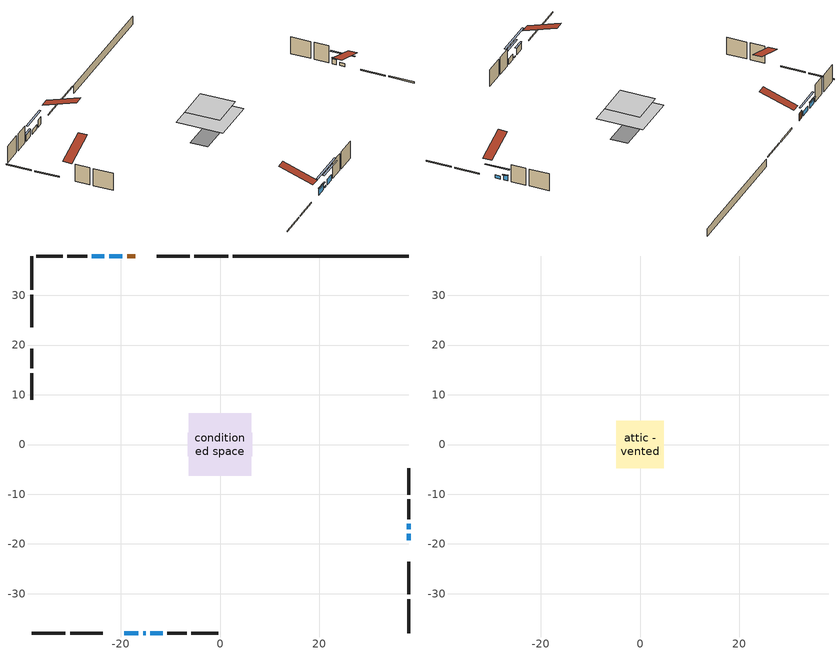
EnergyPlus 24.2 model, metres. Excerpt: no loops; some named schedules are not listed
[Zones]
conditioned space
 floor outside (Floor1 construction): -2.46,-2.46 -2.46,2.46 2.46,2.46 2.46,-2.46 z0.31
 floor adiabatic (AdiabaticFloorConstruction): -6.27,-6.27 -6.27,6.27 6.27,6.27 6.27,-6.27 z2.75
 floor foundation (Slab1 construction): -6.51,-2.33 -6.51,2.33 6.51,2.33 6.51,-2.33 z-1.98
 wall outside (RimJoist1 construction): 1.63,37.92 -5.19,37.92 / -37.92,-37.92 -31.1,-37.92 / -37.92,37.92 -37.92,31.1 / 37.92,-37.92 37.92,-31.1 z0.31:0.61
 wall outside (RimJoist2 construction): -6.12,37.92 -12.75,37.92 / -30.17,-37.92 -23.54,-37.92 / -37.92,30.17 -37.92,23.54 / 37.92,-30.17 37.92,-23.54 z0.31:0.61
 wall outside (AdiabaticWallConstruction 1): -17.03,37.92 -18.7,37.92 z0.31:2.34
 wall outside (AdiabaticWallConstruction): 37.92,-19.25 37.92,-17.95 z0.31:1.16; -19.25,-37.92 -16.41,-37.92 z0.31:2.16; -15.48,-37.92 -14.92,-37.92 z0.31:0.67; -19.62,37.92 -22.31,37.92 z0.31:1.48; -14,-37.92 -11.56,-37.92 z0.31:1.89; 37.92,-17.02 37.92,-15.94 z0.31:1.72; -23.24,37.92 -25.81,37.92 z0.31:1.98
 wall outside (Wall1 construction): -26.74,37.92 -30.7,37.92 / -10.63,-37.92 -6.67,-37.92 / -37.92,19.25 -37.92,15.29 / 37.92,-15.01 37.92,-11.05 z0.31:5.19
 wall outside (Wall2 construction): -31.63,37.92 -36.99,37.92 / -5.74,-37.92 -0.38,-37.92 / -37.92,14.36 -37.92,9 / 37.92,-10.12 37.92,-4.76 z0.31:5.19
 wall foundation (FoundationWall1 construction): 2.56,37.92,-1.98 2.56,37.92,0.31 34.38,37.92,0.31 34.38,37.92,0.25 37.92,37.92,0.25 37.92,37.92,-1.98
 window (WindowConstruction): 37.92,-19.25 37.92,-17.95 z0.31:1.16
 window (WindowConstruction 5): -19.25,-37.92 -16.41,-37.92 z0.31:2.16
 window (WindowConstruction 6): -15.48,-37.92 -14.92,-37.92 z0.31:0.67
 window (WindowConstruction 1): -19.62,37.92 -22.31,37.92 z0.31:1.48
 window (WindowConstruction 2): -13.99,-37.92 -11.56,-37.92 z0.31:1.89
 window (WindowConstruction 3): 37.92,-17.02 37.92,-15.94 z0.31:1.72
 window (WindowConstruction 4): -23.24,37.92 -25.81,37.92 z0.31:1.98
 door (Door): -17.03,37.92 -18.7,37.92 z0.31:2.34
 ceiling adiabatic (AdiabaticFloorConstruction): 6.27,-6.27 6.27,6.27 -6.27,6.27 -6.27,-6.27 z2.75
attic - vented
 floor to conditioned space (Floor2 construction Reversed): -4.73,-4.73 -4.73,4.73 4.73,4.73 4.73,-4.73 z5.19
 roof outside (Roof1 construction): -16.1,37.92,5.19 -16.1,28.71,8.26 -13.68,28.71,8.26 -13.68,37.92,5.19; -20.18,-37.92,5.19 -20.18,-28.71,8.26 -22.61,-28.71,8.26 -22.61,-37.92,5.19; -37.92,20.18,5.19 -28.71,20.18,8.26 -28.71,22.61,8.26 -37.92,22.61,5.19; 37.92,-20.18,5.19 28.71,-20.18,8.26 28.71,-22.61,8.26 37.92,-22.61,5.19
shading: 37.92,-15.31 37.92,-21.89 38.33,-21.89 38.33,-15.31 z3.8; -16.2,-37.92 -19.45,-37.92 -19.45,-38.33 -16.2,-38.33 z2.36; -9.84,-37.92 -20.56,-37.92 -20.56,-38.33 -9.84,-38.33 z5.75; -24.95,37.92 -16.98,37.92 -16.98,38.33 -24.95,38.33 z4.12; -8.92,-37.92 -16.63,-37.92 -16.63,-38.33 -8.92,-38.33 z4.53; 37.92,-15.74 37.92,-17.22 38.33,-17.22 38.33,-15.74 z1.92; -26.01,37.92 -23.04,37.92 -23.04,38.33 -26.01,38.33 z2.18
[Building]
Building 1: Terrain=Suburbs
[Site:Location]
Toronto City Centre_ON: Latitude {deg}=43.63; Longitude {deg}=-79.39; Time Zone {hr}=-5; Elevation {m}=77; Keep Site Location Information=Yes
[Site:GroundTemperature:Shallow]
5.01852, 3.26908, 3.12898, 3.95918, 7.29196, 10.6092, 13.4851, 15.3069, 15.4617, 13.9799, 11.1774, 7.9619
[Site:WaterMainsTemperature]
Calculation Method=Schedule; Temperature Schedule=mains temperature schedule
[Material] Roughness=Rough; Thermal Absorptance=0.9
Name | Thickness {m} | Conductivity {W/m-K} | Density {kg/m3} | Specific Heat {J/kg-K} | Solar Absorptance | Visible Absorptance
asphalt or fiberglass shingles | 0.00635 | 0.162714 | 1121.4 | 1465.45 | 0.84 | 0.84
ceiling loosefill ins | 0.169333 | 0.0480833 | 16.02 | 1046.75 | 0.7 | 0.7
ceiling stud and cavity | 0.1397 | 0.10237 | 65.682 | 1177.47 | 0.7 | 0.7
concrete 4.0 in. | 0.1016 | 1.803125 | 2242.8 | 837.4 | 0.7 | 0.7
concrete 8.0 in. | 0.2032 | 1.803125 | 2242.8 | 837.4 | 0.7 | 0.7
door material | 0.04445 | 0.053851 | 512.64 | 1214.23 | 0.7 | 0.7
exterior vertical ins | 0.0392557 | 0.029427 | 32.04 | 1214.23 | 0.7 | 0.7
floor covering | 0.0127 | 0.0433444 | 54.468 | 1339.84 | 0.6 | 0.6
floor rigid ins; rim joist rigid ins | 0.051816 | 0.029427 | 32.04 | 1214.23 | 0.7 | 0.7
floor rigid ins 1; wall rigid ins | 0.512978 | 0.029427 | 32.04 | 1214.23 | 0.7 | 0.7
floor stud and cavity | 0.1397 | 0.0783041 | 92.3553 | 1139.71 | 0.7 | 0.7
floor stud and cavity 1 | 0.1397 | 1.75129 | 37.0049 | 1207.88 | 0.7 | 0.7
furniture material conditioned space 1 | 0.1524 | 0.115458 | 640.8 | 1214.23 | 0.6 | 0.6
gypsum board | 0.0127 | 0.160291 | 801 | 837.4 | 0.6 | 0.6
gypsum board 1 | 0.0127 | 0.160291 | 801 | 837.4 | 0.7 | 0.7
interior horizontal ins | 0.00518108 | 0.029427 | 32.04 | 1214.23 | 0.7 | 0.7
osb sheathing 0.5 in. | 0.0127 | 0.115458 | 512.64 | 1214.23 | 0.7 | 0.7
osb sheathing 0.75 in. | 0.01905 | 0.115458 | 512.64 | 1214.23 | 0.7 | 0.7
osb sheathing 2.0 in. | 0.0508 | 0.115458 | 512.64 | 1214.23 | 0.7 | 0.7
rim joist stud and cavity | 0.0508 | 0.0405436 | 125.044 | 1163.47 | 0.6 | 0.6
rim joist stud and cavity 1 | 0.0508 | 0.0332151 | 125.044 | 1163.47 | 0.6 | 0.6
wall stud and cavity | 0.1397 | 0.0857712 | 139.0536 | 1170.24 | 0.7 | 0.7
wall stud and cavity 1 | 0.1397 | 0.0854019 | 139.0536 | 1170.24 | 0.7 | 0.7
wall stud and cavity 2 | 0.0889 | 0.380278 | 52.3479 | 1209.89 | 0.7 | 0.7
wall stud and cavity 3 | 0.0889 | 0.391764 | 83.0341 | 1211.67 | 0.7 | 0.7
wood siding | 0.0254 | 0.102417 | 544.68 | 1172.36 | 0.4 | 0.4
wood siding 1; wood siding 2; wood siding 3 | 0.0254 | 0.102417 | 544.68 | 1172.36 | 0.7 | 0.7
[WindowMaterial:SimpleGlazingSystem]
Name | U-Factor {W/m2-K} | Solar Heat Gain Coefficient
WindowMaterial | 2.97698 | 0.61
WindowMaterial 1 | 2.9395 | 0.65
WindowMaterial 2 | 2.90941 | 0.68
WindowMaterial 3 | 2.92076 | 0.67
WindowMaterial 4 | 2.90486 | 0.68
WindowMaterial 5 | 2.89692 | 0.69
WindowMaterial 6 | 7.33143 | 0.59
[Construction]
AdiabaticFloorConstruction: floor stud and cavity 1, floor rigid ins 1, osb sheathing 0.75 in., floor covering
AdiabaticWallConstruction: wood siding 2, wall rigid ins, wall stud and cavity 2, gypsum board
AdiabaticWallConstruction 1: wood siding 3, wall rigid ins, wall stud and cavity 2, gypsum board
Door: door material
Floor1 construction: floor stud and cavity, floor rigid ins, osb sheathing 0.75 in., floor covering
Floor2 construction Reversed: gypsum board, ceiling stud and cavity, ceiling loosefill ins
FoundationWall1 construction: concrete 8.0 in., gypsum board 1
furniture construction conditioned space 1: furniture material conditioned space 1
PartitionWallConstruction: gypsum board, wall stud and cavity 3, gypsum board
RimJoist1 construction: wood siding 1, rim joist rigid ins, osb sheathing 2.0 in., rim joist stud and cavity
RimJoist2 construction: wood siding 1, osb sheathing 2.0 in., rim joist stud and cavity 1
Roof1 construction: asphalt or fiberglass shingles
Slab1 construction: concrete 4.0 in.
Wall1 construction: wood siding, osb sheathing 0.5 in., wall stud and cavity, gypsum board
Wall2 construction: wood siding, osb sheathing 0.5 in., wall stud and cavity 1, gypsum board
WindowConstruction: WindowMaterial
WindowConstruction 1: WindowMaterial 1
WindowConstruction 2: WindowMaterial 2
WindowConstruction 3: WindowMaterial 3
WindowConstruction 4: WindowMaterial 4
WindowConstruction 5: WindowMaterial 5
WindowConstruction 6: WindowMaterial 6
[Zone] Multiplier=1; Part of Total Floor Area=Yes
Name | Volume {m3}
attic - vented | 44.5508
conditioned space | 544.8
[Space]
Name | Zone | Volume {m3}
attic - vented 1 | attic - vented | 44.5508
conditioned space 1 | conditioned space | 544.8
[ZoneInfiltration:EffectiveLeakageArea]
infil attic - vented 1: Zone or Space=attic - vented 1; Schedule=Always On Discrete; Effective Air Leakage Area {cm2}=3764.21; Stack Coefficient=0.000213468; Wind Coefficient=9.87156e-06
[ZoneMixing]
whole house fan mix: Zone or Space=attic - vented; Schedule=Always On Continuous; Design Flow Rate Calculation Method=Flow/Zone; Design Flow Rate {m3/s}=0; Source Zone or Space=conditioned space
[SurfaceProperty:ExposedFoundationPerimeter]
Slab1: Exposed Perimeter Calculation Method=TotalExposedPerimeter; Total Exposed Perimeter {m}=35.356
[InternalMass] Zone or ZoneList=conditioned space; Space or SpaceList=conditioned space 1
Name | Construction | Surface Area {m2}
furniture mass conditioned space 1 | furniture construction conditioned space 1 | 96.8162
partition wall mass | PartitionWallConstruction | 242.04
[Lights]
interior lighting: Zone or ZoneList or Space or SpaceList=conditioned space 1; Schedule=interior lighting schedule; Design Level Calculation Method=LightingLevel; Lighting Level {W}=343.2; Return Air Fraction=0; Fraction Radiant=0.6; Fraction Visible=0.2; Fraction Replaceable=1
[People]
occupants: Zone or ZoneList or Space or SpaceList=conditioned space 1; Number of People Schedule=occupants schedule; Number of People Calculation Method=People; Number of People=3; Fraction Radiant=0.314171; Sensible Heat Fraction=0.56303; Activity Level Schedule=occupants activity schedule; Carbon Dioxide Generation Rate {m3/s-W}=0; Enable ASHRAE 55 Comfort Warnings=No; Mean Radiant Temperature Calculation Type=EnclosureAveraged
[ElectricEquipment] Zone or ZoneList or Space or SpaceList=conditioned space 1; Design Level Calculation Method=EquipmentLevel
Name | Schedule | Design Level {W} | Fraction Latent | Fraction Radiant | Fraction Lost
clothes dryer | clothes dryer schedule | 140.772 | 0.015 | 0.081 | 0.85
clothes washer | clothes washer schedule | 32.1985 | 0.03 | 0.162 | 0.7
cooking range | cooking range schedule | 215.147 | 0.08 | 0.432 | 0.2
dishwasher | dishwasher schedule | 66.8632 | 0.3 | 0.18 | 0.4
fridge | fridge schedule | 72.9452 | 0 | 0.6 | 0
mech vent house fan | mech vent house fan schedule | 14.2 | 0 | 0 | 1
mech vent house fan cfis | mech vent house fan cfis schedule | 0 | 0 | 0 | 0
misc plug loads | misc plug loads schedule | 494.7 | 0.045 | 0.513 | 0.1
whole house fan | Always On Discrete | 0 | 0 | 0 | 1
[OtherEquipment] Zone or ZoneList or Space or SpaceList=conditioned space 1; Design Level Calculation Method=EquipmentLevel
Name | Fuel Type | Schedule | Design Level {W} | Fraction Latent | Fraction Radiant | Fraction Lost
clothes dryer 1 | Electricity | clothes dryer schedule | 0 | 0.015 | 0.081 | 0.85
cooking range 1 | Electricity | cooking range schedule | 0 | 0.08 | 0.432 | 0.2
general water use latent | None | general water use schedule | 62.594 | 1 | 0 | 0
general water use sensible | None | general water use schedule | -61.6891 | 0 | 0.6 | 0
mech vent house fan latent load | None | Always On Discrete | 0 | 1 | 0 | 0
mech vent house fan sensible load | None | Always On Discrete | 0 | 0 | 0 | 0
water heater energy adjustment1 | NaturalGas | Always On Discrete | 0.01 | 0 | 0 | 1
[ZoneInfiltration:DesignFlowRate] Zone or ZoneList or Space or SpaceList=conditioned space 1; Schedule=Always On Discrete; Design Flow Rate Calculation Method=Flow/Zone; Design Flow Rate {m3/s}=0
infil flow; natural vent flow; whole house fan flow
[AvailabilityManager:Scheduled]
central ac and furnace airloop Availability Manager: Schedule=Always On Discrete
[Foundation:Kiva]
Foundation Kiva 1: Initial Indoor Air Temperature {C}=21; Interior Horizontal Insulation Material=interior horizontal ins; Interior Horizontal Insulation Depth {m}=0; Interior Horizontal Insulation Width {m}=1; Wall Height Above Grade {m}=0.309982; Wall Depth Below Slab {m}=0.2032; Custom Block Material Name 1=exterior vertical ins; Custom Block Depth 1 {m}=2.28999; Custom Block X Position 1 {m}=0.2159; Custom Block Z Position 1 {m}=0
[Foundation:Kiva:Settings]
Soil Conductivity {W/m-K}=0.849921; Soil Density {kg/m3}=1842.3; Soil Specific Heat {J/kg-K}=418.7; Ground Solar Absorptivity=0.9; Ground Thermal Absorptivity=0.9; Ground Surface Roughness {m}=0.03; Far-Field Width {m}=40; Deep-Ground Boundary Condition=ZeroFlux; Deep-Ground Depth {m}=40; Minimum Cell Dimension {m}=0.2; Maximum Cell Growth Coefficient=3; Simulation Timestep=Timestep
[Exterior:Lights]
exterior lighting: Schedule=exterior lighting schedule; Design Level {W}=75.6
[EnergyManagementSystem:GlobalVariable]
central_ac_and_furnace_airloop_Fan_RTF
infil_program_Qfan
infil_program_Qinf
natural_vent_program_Qnv
natural_vent_program_Qwhf
[EnergyManagementSystem:Sensor]
Name | Output:Variable or Output:Meter Index Key | Output:Variable or Output:Meter
airflow_gain | infil flow | Infiltration Sensible Heat Gain Energy
airflow_gain_1 | natural vent flow | Infiltration Sensible Heat Gain Energy
airflow_gain_2 | whole house fan flow | Infiltration Sensible Heat Gain Energy
airflow_loss | infil flow | Infiltration Sensible Heat Loss Energy
airflow_loss_1 | natural vent flow | Infiltration Sensible Heat Loss Energy
airflow_loss_2 | whole house fan flow | Infiltration Sensible Heat Loss Energy
clg_load_cond |  | Cooling:EnergyTransfer:Zone:CONDITIONED SPACE
clg_sp_s; clg_sp_s_1 | cooling setpoint | Schedule Value
clothes_dryer_exhaust_0_sch_s | clothes dryer exhaust 0 schedule | Schedule Value
cool_season | cooling season schedule | Schedule Value
htg_load_cond |  | Heating:EnergyTransfer:Zone:CONDITIONED SPACE
htg_sp_s; htg_sp_s_1 | heating setpoint | Schedule Value
ig_ee_conv | clothes dryer | Electric Equipment Convective Heating Energy
ig_ee_conv_2 | cooking range | Electric Equipment Convective Heating Energy
ig_ee_conv_4 | fridge | Electric Equipment Convective Heating Energy
ig_ee_conv_5 | misc plug loads | Electric Equipment Convective Heating Energy
ig_ee_conv_6 | whole house fan | Electric Equipment Convective Heating Energy
ig_ee_rad | clothes dryer | Electric Equipment Radiant Heating Energy
ig_ee_rad_2 | cooking range | Electric Equipment Radiant Heating Energy
ig_ee_rad_4 | fridge | Electric Equipment Radiant Heating Energy
ig_ee_rad_5 | misc plug loads | Electric Equipment Radiant Heating Energy
ig_ee_rad_6 | whole house fan | Electric Equipment Radiant Heating Energy
ig_lgt_conv | interior lighting | Lights Convective Heating Energy
ig_lgt_rad | interior lighting | Lights Radiant Heating Energy
ig_lgt_vis | interior lighting | Lights Visible Radiation Heating Energy
ig_oe_conv | clothes dryer 1 | Other Equipment Convective Heating Energy
ig_oe_conv_1 | cooking range 1 | Other Equipment Convective Heating Energy
ig_oe_conv_2 | general water use latent | Other Equipment Convective Heating Energy
ig_oe_conv_3 | general water use sensible | Other Equipment Convective Heating Energy
ig_oe_conv_4 | water heater energy adjustment1 | Other Equipment Convective Heating Energy
ig_oe_rad | clothes dryer 1 | Other Equipment Radiant Heating Energy
ig_oe_rad_1 | cooking range 1 | Other Equipment Radiant Heating Energy
ig_oe_rad_2 | general water use latent | Other Equipment Radiant Heating Energy
ig_oe_rad_3 | general water use sensible | Other Equipment Radiant Heating Energy
ig_oe_rad_4 | water heater energy adjustment1 | Other Equipment Radiant Heating Energy
ig_ppl_conv | occupants | People Convective Heating Energy
ig_ppl_rad | occupants | People Radiant Heating Energy
im_conv | furniture mass conditioned space 1 | Surface Inside Face Convection Heat Gain Energy
im_conv_1 | partition wall mass | Surface Inside Face Convection Heat Gain Energy
im_ig | furniture mass conditioned space 1 | Surface Inside Face Internal Gains Radiation Heat Gain Energy
im_ig_1 | partition wall mass | Surface Inside Face Internal Gains Radiation Heat Gain Energy
im_lgt | furniture mass conditioned space 1 | Surface Inside Face Lights Radiation Heat Gain Energy
im_lgt_1 | partition wall mass | Surface Inside Face Lights Radiation Heat Gain Energy
im_sol | furniture mass conditioned space 1 | Surface Inside Face Solar Radiation Heat Gain Energy
im_sol_1 | partition wall mass | Surface Inside Face Solar Radiation Heat Gain Energy
im_surf | furniture mass conditioned space 1 | Surface Inside Face Net Surface Thermal Radiation Heat Gain Energy
im_surf_1 | partition wall mass | Surface Inside Face Net Surface Thermal Radiation Heat Gain Energy
mv_conv | mech vent house fan | Electric Equipment Convective Heating Energy
mv_conv_1 | mech vent house fan cfis | Electric Equipment Convective Heating Energy
mv_conv_2 | mech vent house fan latent load | Other Equipment Convective Heating Energy
mv_conv_3 | mech vent house fan sensible load | Other Equipment Convective Heating Energy
mv_rad | mech vent house fan | Electric Equipment Radiant Heating Energy
mv_rad_1 | mech vent house fan cfis | Electric Equipment Radiant Heating Energy
mv_rad_2 | mech vent house fan latent load | Other Equipment Radiant Heating Energy
mv_rad_3 | mech vent house fan sensible load | Other Equipment Radiant Heating Energy
natural_vent_s | natural vent schedule | Schedule Value
out_pb_s |  | Site Outdoor Air Barometric Pressure
out_wt_s |  | Site Outdoor Air Humidity Ratio
site_vw_s |  | Site Wind Speed
ss_back_out | Window1 | Surface Window Shortwave from Zone Back Out Window Heat Transfer Rate
ss_back_out_1 | Window11 | Surface Window Shortwave from Zone Back Out Window Heat Transfer Rate
ss_back_out_2 | Window13 | Surface Window Shortwave from Zone Back Out Window Heat Transfer Rate
ss_back_out_3 | Window3 | Surface Window Shortwave from Zone Back Out Window Heat Transfer Rate
ss_back_out_4 | Window6 | Surface Window Shortwave from Zone Back Out Window Heat Transfer Rate
ss_back_out_5 | Window8 | Surface Window Shortwave from Zone Back Out Window Heat Transfer Rate
ss_back_out_6 | Window9 | Surface Window Shortwave from Zone Back Out Window Heat Transfer Rate
ss_conv | Door1 | Surface Inside Face Convection Heat Gain Energy
ss_conv_1 | Window1 | Surface Inside Face Convection Heat Gain Energy
ss_conv_2 | Window11 | Surface Inside Face Convection Heat Gain Energy
ss_conv_3 | Window13 | Surface Inside Face Convection Heat Gain Energy
ss_conv_4 | Window3 | Surface Inside Face Convection Heat Gain Energy
ss_conv_5 | Window6 | Surface Inside Face Convection Heat Gain Energy
ss_conv_6 | Window8 | Surface Inside Face Convection Heat Gain Energy
ss_conv_7 | Window9 | Surface Inside Face Convection Heat Gain Energy
ss_ig | Door1 | Surface Inside Face Internal Gains Radiation Heat Gain Energy
ss_ig_1 | Window1 | Surface Inside Face Internal Gains Radiation Heat Gain Energy
ss_ig_2 | Window11 | Surface Inside Face Internal Gains Radiation Heat Gain Energy
ss_ig_3 | Window13 | Surface Inside Face Internal Gains Radiation Heat Gain Energy
ss_ig_4 | Window3 | Surface Inside Face Internal Gains Radiation Heat Gain Energy
ss_ig_5 | Window6 | Surface Inside Face Internal Gains Radiation Heat Gain Energy
ss_ig_6 | Window8 | Surface Inside Face Internal Gains Radiation Heat Gain Energy
ss_ig_7 | Window9 | Surface Inside Face Internal Gains Radiation Heat Gain Energy
ss_lgt | Door1 | Surface Inside Face Lights Radiation Heat Gain Energy
ss_sol | Door1 | Surface Inside Face Solar Radiation Heat Gain Energy
ss_surf | Door1 | Surface Inside Face Net Surface Thermal Radiation Heat Gain Energy
ss_surf_1 | Window1 | Surface Inside Face Net Surface Thermal Radiation Heat Gain Energy
ss_surf_2 | Window11 | Surface Inside Face Net Surface Thermal Radiation Heat Gain Energy
ss_surf_3 | Window13 | Surface Inside Face Net Surface Thermal Radiation Heat Gain Energy
ss_surf_4 | Window3 | Surface Inside Face Net Surface Thermal Radiation Heat Gain Energy
ss_surf_5 | Window6 | Surface Inside Face Net Surface Thermal Radiation Heat Gain Energy
ss_surf_6 | Window8 | Surface Inside Face Net Surface Thermal Radiation Heat Gain Energy
ss_surf_7 | Window9 | Surface Inside Face Net Surface Thermal Radiation Heat Gain Energy
ss_trans_in | Window1 | Surface Window Transmitted Solar Radiation Rate
ss_trans_in_1 | Window11 | Surface Window Transmitted Solar Radiation Rate
ss_trans_in_2 | Window13 | Surface Window Transmitted Solar Radiation Rate
ss_trans_in_3 | Window3 | Surface Window Transmitted Solar Radiation Rate
ss_trans_in_4 | Window6 | Surface Window Transmitted Solar Radiation Rate
ss_trans_in_5 | Window8 | Surface Window Transmitted Solar Radiation Rate
ss_trans_in_6 | Window9 | Surface Window Transmitted Solar Radiation Rate
ss_trans_out | Window1 | Surface Inside Face Initial Transmitted Diffuse Transmitted Out Window Solar Radiation Rate
ss_trans_out_1 | Window11 | Surface Inside Face Initial Transmitted Diffuse Transmitted Out Window Solar Radiation Rate
ss_trans_out_2 | Window13 | Surface Inside Face Initial Transmitted Diffuse Transmitted Out Window Solar Radiation Rate
ss_trans_out_3 | Window3 | Surface Inside Face Initial Transmitted Diffuse Transmitted Out Window Solar Radiation Rate
ss_trans_out_4 | Window6 | Surface Inside Face Initial Transmitted Diffuse Transmitted Out Window Solar Radiation Rate
ss_trans_out_5 | Window8 | Surface Inside Face Initial Transmitted Diffuse Transmitted Out Window Solar Radiation Rate
ss_trans_out_6 | Window9 | Surface Inside Face Initial Transmitted Diffuse Transmitted Out Window Solar Radiation Rate
s_conv | Floor1 | Surface Inside Face Convection Heat Gain Energy
s_conv_1 | Floor2 | Surface Inside Face Convection Heat Gain Energy
s_conv_10 | RimJoist2:180 | Surface Inside Face Convection Heat Gain Energy
s_conv_11 | RimJoist2:270 | Surface Inside Face Convection Heat Gain Energy
s_conv_12 | RimJoist2:90 | Surface Inside Face Convection Heat Gain Energy
s_conv_13 | Slab1 | Surface Inside Face Convection Heat Gain Energy
s_conv_14 | Wall1:0 | Surface Inside Face Convection Heat Gain Energy
s_conv_15 | Wall1:180 | Surface Inside Face Convection Heat Gain Energy
s_conv_16 | Wall1:270 | Surface Inside Face Convection Heat Gain Energy
s_conv_17 | Wall1:90 | Surface Inside Face Convection Heat Gain Energy
s_conv_18 | Wall2:0 | Surface Inside Face Convection Heat Gain Energy
s_conv_19 | Wall2:180 | Surface Inside Face Convection Heat Gain Energy
s_conv_2 | FoundationWall1 | Surface Inside Face Convection Heat Gain Energy
s_conv_20 | Wall2:270 | Surface Inside Face Convection Heat Gain Energy
s_conv_21 | Wall2:90 | Surface Inside Face Convection Heat Gain Energy
s_conv_3 | inferred conditioned ceiling | Surface Inside Face Convection Heat Gain Energy
s_conv_4 | inferred conditioned floor | Surface Inside Face Convection Heat Gain Energy
s_conv_5 | RimJoist1:0 | Surface Inside Face Convection Heat Gain Energy
s_conv_6 | RimJoist1:180 | Surface Inside Face Convection Heat Gain Energy
s_conv_7 | RimJoist1:270 | Surface Inside Face Convection Heat Gain Energy
s_conv_8 | RimJoist1:90 | Surface Inside Face Convection Heat Gain Energy
s_conv_9 | RimJoist2:0 | Surface Inside Face Convection Heat Gain Energy
s_ig | Floor1 | Surface Inside Face Internal Gains Radiation Heat Gain Energy
s_ig_1 | Floor2 | Surface Inside Face Internal Gains Radiation Heat Gain Energy
s_ig_10 | RimJoist2:180 | Surface Inside Face Internal Gains Radiation Heat Gain Energy
s_ig_11 | RimJoist2:270 | Surface Inside Face Internal Gains Radiation Heat Gain Energy
s_ig_12 | RimJoist2:90 | Surface Inside Face Internal Gains Radiation Heat Gain Energy
s_ig_13 | Slab1 | Surface Inside Face Internal Gains Radiation Heat Gain Energy
s_ig_14 | Wall1:0 | Surface Inside Face Internal Gains Radiation Heat Gain Energy
s_ig_15 | Wall1:180 | Surface Inside Face Internal Gains Radiation Heat Gain Energy
s_ig_16 | Wall1:270 | Surface Inside Face Internal Gains Radiation Heat Gain Energy
s_ig_17 | Wall1:90 | Surface Inside Face Internal Gains Radiation Heat Gain Energy
s_ig_18 | Wall2:0 | Surface Inside Face Internal Gains Radiation Heat Gain Energy
s_ig_19 | Wall2:180 | Surface Inside Face Internal Gains Radiation Heat Gain Energy
s_ig_2 | FoundationWall1 | Surface Inside Face Internal Gains Radiation Heat Gain Energy
s_ig_20 | Wall2:270 | Surface Inside Face Internal Gains Radiation Heat Gain Energy
s_ig_21 | Wall2:90 | Surface Inside Face Internal Gains Radiation Heat Gain Energy
s_ig_3 | inferred conditioned ceiling | Surface Inside Face Internal Gains Radiation Heat Gain Energy
s_ig_4 | inferred conditioned floor | Surface Inside Face Internal Gains Radiation Heat Gain Energy
s_ig_5 | RimJoist1:0 | Surface Inside Face Internal Gains Radiation Heat Gain Energy
s_ig_6 | RimJoist1:180 | Surface Inside Face Internal Gains Radiation Heat Gain Energy
s_ig_7 | RimJoist1:270 | Surface Inside Face Internal Gains Radiation Heat Gain Energy
s_ig_8 | RimJoist1:90 | Surface Inside Face Internal Gains Radiation Heat Gain Energy
s_ig_9 | RimJoist2:0 | Surface Inside Face Internal Gains Radiation Heat Gain Energy
s_lgt | Floor1 | Surface Inside Face Lights Radiation Heat Gain Energy
s_lgt_1 | Floor2 | Surface Inside Face Lights Radiation Heat Gain Energy
s_lgt_10 | RimJoist2:180 | Surface Inside Face Lights Radiation Heat Gain Energy
s_lgt_11 | RimJoist2:270 | Surface Inside Face Lights Radiation Heat Gain Energy
s_lgt_12 | RimJoist2:90 | Surface Inside Face Lights Radiation Heat Gain Energy
s_lgt_13 | Slab1 | Surface Inside Face Lights Radiation Heat Gain Energy
s_lgt_14 | Wall1:0 | Surface Inside Face Lights Radiation Heat Gain Energy
s_lgt_15 | Wall1:180 | Surface Inside Face Lights Radiation Heat Gain Energy
s_lgt_16 | Wall1:270 | Surface Inside Face Lights Radiation Heat Gain Energy
s_lgt_17 | Wall1:90 | Surface Inside Face Lights Radiation Heat Gain Energy
